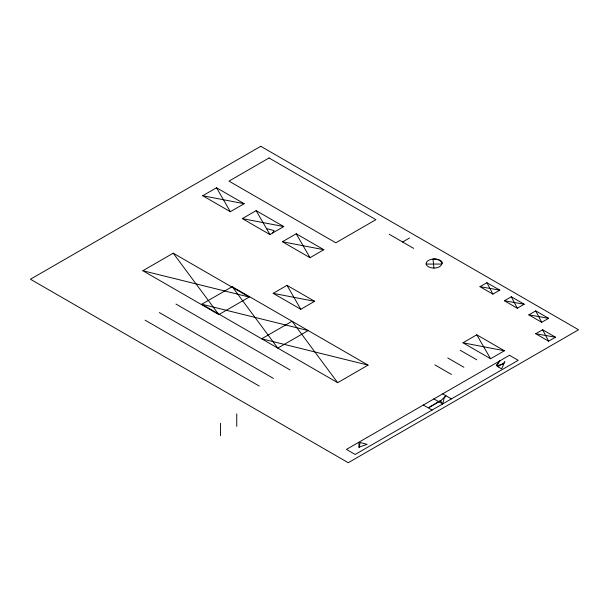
<?xml version="1.0" encoding="UTF-8"?>
<svg xmlns="http://www.w3.org/2000/svg" width="609" height="609" viewBox="0 0 609 609"><rect width="100%" height="100%" fill="white"/><g stroke="black" fill="none" stroke-linecap="round" stroke-linejoin="round"><path stroke-width="0.91" d="M359.112 447.006L360.239 442.515L367.151 444.38L358.876 447.128L359.713 447.486L359.112 447.006L358.853 442.248M442.667 403.95L444.068 398.377L445.91 395.713L440.65 400.874L428.957 407.528L440.383 400.501L442.667 403.95L433.928 398.903M272.718 232.958L274.111 230.575L266.491 228.581M496.571 365.392L499.799 360.871L496.282 365.674L498.847 366.778L497.393 365.606L503.019 363.801L504.861 361.67L501.641 368.848L497.637 366.61L503.019 363.801M202.706 195.748L216.538 187.762L244.163 203.711L230.331 211.696L202.706 195.748L244.163 203.711M142.841 270.731L173.23 253.184L249.226 297.055L218.837 314.602L142.841 270.731L249.226 297.055M242.321 218.616L256.145 210.63L283.771 226.578L269.939 234.564L242.321 218.616L283.771 226.578M282.386 241.75L296.218 233.765L323.843 249.713L310.011 257.698L282.386 241.75L323.843 249.713M201.807 304.226L232.196 286.687L368.064 365.126L337.675 382.673L201.807 304.226L308.192 330.558L277.795 348.104L232.196 286.687M273.182 293.34L287.006 285.355L314.632 301.303L300.8 309.288L273.182 293.34L314.632 301.303M402.618 242.009L409.522 238.02M479.991 286.687L486.903 282.698L499.783 290.135L492.879 294.124L479.991 286.687L499.783 290.135M504.404 300.777L511.316 296.789L524.197 304.226L517.292 308.215L504.404 300.777L524.197 304.226M462.954 342.791L476.778 334.805L504.404 350.754L490.572 358.739L462.954 342.791L504.404 350.754M528.818 314.868L535.722 310.879L548.61 318.324L541.698 322.306L528.818 314.868L548.61 318.324M535.722 333.755L542.634 329.766L555.515 337.203L548.61 341.192L535.722 333.755L555.515 337.203M442.644 263.415A8.282 4.781 0 0 0 433.814 258.977A8.282 4.781 0 0 0 426.117 264.07L441.746 264.07M368.064 365.126L261.68 338.794L292.076 321.255L337.675 382.673M389.258 234.298L413.671 248.388M460.191 350.236L476.786 359.82M447.752 357.947L463.883 367.265M434.856 364.86L451.452 374.444M442.682 393.848L451.414 398.895M423.339 405.023L432.07 410.063M175.971 304.066L290.082 369.945M159.322 312.546L273.426 378.425M145.125 320.182L259.228 386.06M173.23 253.184L218.837 314.602M476.778 334.805L490.572 358.739M296.218 233.765L310.011 257.698M256.145 210.63L269.939 234.564M287.006 285.355L300.8 309.288M216.538 187.762L230.331 211.696M535.722 310.879L541.698 322.306M542.634 329.766L548.61 341.192M511.316 296.789L517.292 308.215M486.903 282.698L492.879 294.124M433.935 268.082L433.014 259.031A7.871 4.545 0 0 1 441.746 263.012A7.871 4.545 0 0 1 434.849 268.051A7.871 4.545 0 0 1 426.117 264.07M236.741 413.892L236.741 426.353M220.45 423.293L220.45 435.755M260.751 146.282L30.45 279.242L348.249 462.718L578.55 329.758L260.751 146.282M269.041 157.982L228.976 181.117L335.825 242.808L375.898 219.674L269.041 157.982M509.474 355.291L346.422 449.427L355.161 454.466L518.206 360.33L509.474 355.291"/></g></svg>
